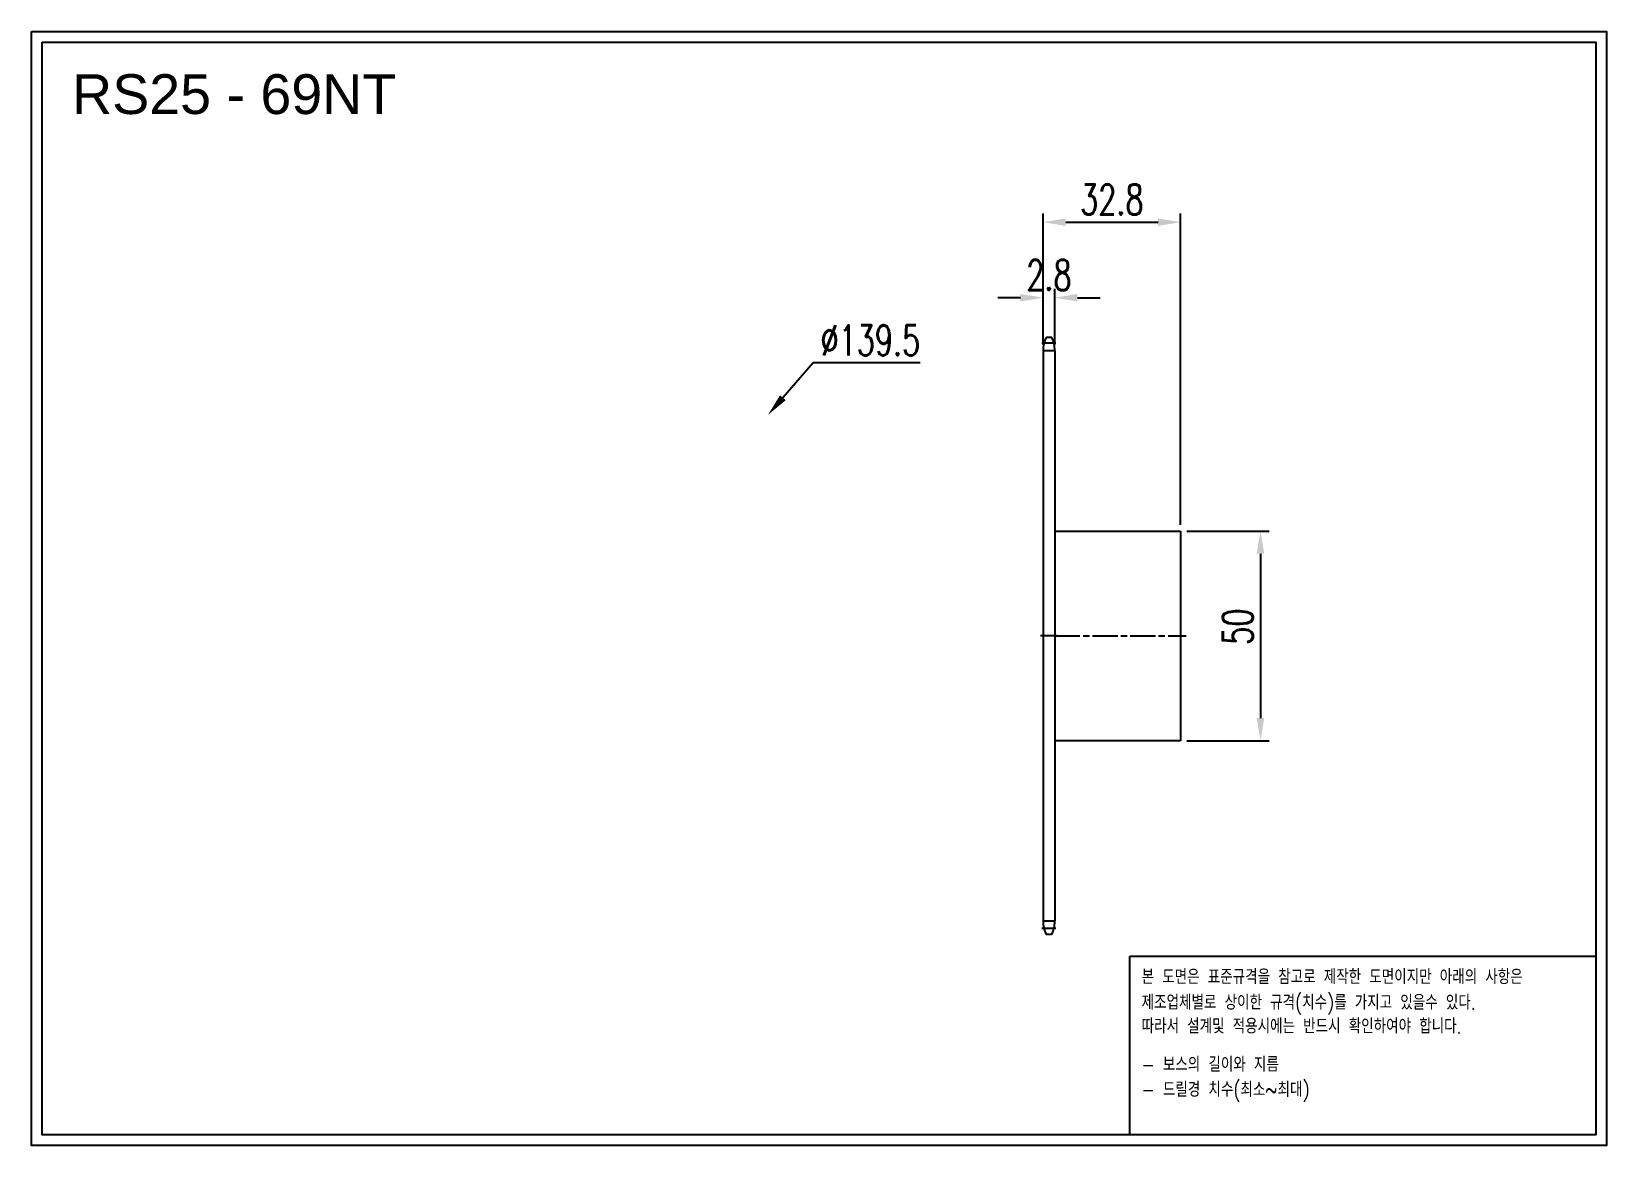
# Model space of a CAD drawing. Header units: millimetres. Extents: x -63799 to -63424, y 2417 to 2683.
import ezdxf

# ---------------------------------------------------------------- set-up
doc = ezdxf.new("R2010")
doc.units = ezdxf.units.MM
for name, pattern in [('AM_ISO02W050', [7.5, 6, -1.5]), ('AM_ISO02W050x2', [3.75, 3, -0.75]), ('AM_ISO08W050', [18, 12, -1.5, 3, -1.5]), ('AM_ISO08W050x2', [9, 6, -0.75, 1.5, -0.75])]:
    doc.linetypes.add(name, pattern=pattern)
for name, color, linetype, lineweight in [('AM_3N', 6, 'AM_ISO02W050', 25), ('AM_7', 4, 'AM_ISO08W050', 25), ('AM_7N', 4, 'AM_ISO08W050', 25)]:
    doc.layers.add(name, color=color, linetype=linetype, lineweight=lineweight)
doc.layers.add('S-DIM', color=7, linetype='Continuous')
doc.styles.add('HAN', font='ROMANS.shx', dxfattribs={"width": 0.7, "bigfont": 'whgtxt.shx'})
doc.styles.add('HSG', font='SIMPLEX.shx', dxfattribs={"width": 0.7, "bigfont": 'HSG.shx'})
doc.styles.get("Standard").update_dxf_attribs({"font": 'arial.ttf'})
doc.dimstyles.new('APP16', dxfattribs={"dimscale": 3, "dimtxt": 2.4, "dimasz": 1.8, "dimexe": 0.7, "dimexo": 0.5, "dimgap": 0.6, "dimtad": 1, "dimtoh": 1, "dimdec": 1, "dimrnd": 0.01, "dimzin": 9, "dimdsep": 46, "dimtxsty": 'HSG', "dimcen": 0, "dimclrd": 1, "dimclre": 1, "dimclrt": 256, "dimazin": 2, "dimtp": 1, "dimtm": 1, "dimtfac": 0.5, "dimtdec": 1, "dimtofl": 0, "dimtmove": 0, "dimatfit": 3, "dimfxl": 0, "dimtvp": 1, "dimtolj": 2, "dimlwd": -1, "dimlwe": -1, "dimarcsym": 0})

# ---------------------------------------------------------------- blocks, each defined once
blk = doc.blocks.new('*D2')
at = {"layer": 'Defpoints', "color": 0, "transparency": 16777216}
for p in [(-63525.27, 2563.62), (-63525.27, 2513.62), (-63506.24, 2513.62)]:
    blk.add_point(p, dxfattribs=at)
at = {"layer": 'S-DIM', "color": 1, "transparency": 16777216}
for p, q in [((-63523.77, 2563.62), (-63504.14, 2563.62)), ((-63506.24, 2558.22), (-63506.24, 2519.02)), ((-63523.77, 2513.62), (-63504.14, 2513.62))]:
    blk.add_line(p, q, dxfattribs=at)
for points in [[(-63507.14, 2558.22), (-63505.34, 2558.22), (-63506.24, 2563.62)], [(-63507.14, 2519.02), (-63505.34, 2519.02), (-63506.24, 2513.62)]]:
    blk.add_solid(points, dxfattribs=at)
at = {"layer": 'S-DIM', "transparency": 16777216, "insert": (-63511.64, 2540.83), "char_height": 7.2, "attachment_point": 5, "rotation": 90, "style": 'HSG'}
blk.add_mtext('\\A2;50', dxfattribs=at)
blk = doc.blocks.new('fuyjgdhj')
for p, q in [((-66198.52, 424.71), (-66168.52, 424.71)), ((-66168.52, 424.71), (-66168.52, 374.71)), ((-66168.52, 374.71), (-66198.52, 374.71))]:
    blk.add_line(p, q)
at = {"layer": 'AM_7N', "linetype": 'AM_ISO08W050x2'}
blk.add_line((-66198.52, 399.71), (-66167.17, 399.71), dxfattribs=at)
blk = doc.blocks.new('*D3')
at = {"layer": 'Defpoints', "color": 0, "transparency": 16777216}
for p in [(-63623.66, 2591.31), (-63715.08, 2485.92)]:
    blk.add_point(p, dxfattribs=at)
at = {"layer": 'S-DIM', "color": 1, "transparency": 16777216}
for p, q in [((-63612.93, 2603.68), (-63620.12, 2595.39)), ((-63587.37, 2603.68), (-63612.93, 2603.68))]:
    blk.add_line(p, q, dxfattribs=at)
blk.add_solid([(-63620.8, 2595.98), (-63619.44, 2594.8), (-63623.66, 2591.31)], dxfattribs=at)
at = {"layer": 'S-DIM', "transparency": 16777216, "insert": (-63599.25, 2609.08), "char_height": 7.2, "attachment_point": 5, "style": 'HSG'}
blk.add_mtext('\\A2;∅139.5', dxfattribs=at)
blk = doc.blocks.new('*D4')
at = {"layer": 'Defpoints', "color": 0, "transparency": 16777216}
for p in [(-63555.27, 2619.24), (-63558.07, 2606.58), (-63555.27, 2606.58)]:
    blk.add_point(p, dxfattribs=at)
at = {"layer": 'S-DIM', "color": 1, "transparency": 16777216}
for p, q in [((-63558.07, 2608.08), (-63558.07, 2621.34)), ((-63555.27, 2608.08), (-63555.27, 2621.34)), ((-63563.47, 2619.24), (-63568.87, 2619.24)), ((-63549.87, 2619.24), (-63544.47, 2619.24))]:
    blk.add_line(p, q, dxfattribs=at)
for points in [[(-63563.47, 2620.14), (-63563.47, 2618.34), (-63558.07, 2619.24)], [(-63549.87, 2620.14), (-63549.87, 2618.34), (-63555.27, 2619.24)]]:
    blk.add_solid(points, dxfattribs=at)
at = {"layer": 'S-DIM', "transparency": 16777216, "insert": (-63556.67, 2624.64), "char_height": 7.2, "attachment_point": 5, "style": 'HSG'}
blk.add_mtext('\\A2;2.8', dxfattribs=at)
blk = doc.blocks.new('*D5')
at = {"layer": 'Defpoints', "color": 0, "transparency": 16777216}
for p in [(-63525.27, 2637.24), (-63558.07, 2606.58), (-63525.27, 2563.62)]:
    blk.add_point(p, dxfattribs=at)
at = {"layer": 'S-DIM', "color": 1, "transparency": 16777216}
for p, q in [((-63558.07, 2608.08), (-63558.07, 2639.34)), ((-63552.67, 2637.24), (-63530.67, 2637.24)), ((-63525.27, 2565.12), (-63525.27, 2639.34))]:
    blk.add_line(p, q, dxfattribs=at)
for points in [[(-63552.67, 2638.14), (-63552.67, 2636.34), (-63558.07, 2637.24)], [(-63530.67, 2638.14), (-63530.67, 2636.34), (-63525.27, 2637.24)]]:
    blk.add_solid(points, dxfattribs=at)
at = {"layer": 'S-DIM', "transparency": 16777216, "insert": (-63541.67, 2642.64), "char_height": 7.2, "attachment_point": 5, "style": 'HSG'}
blk.add_mtext('\\A2;32.8', dxfattribs=at)
blk = doc.blocks.new('notice1')
at = {"color": 4}
blk.add_lwpolyline([(-22142.12, 1735.9), (-22053.8, 1735.9), (-22053.8, 1702.07), (-22142.12, 1702.07)], close=True, dxfattribs=at)
at = {"color": 4, "style": 'HAN', "width": 0.8}
for s, p in [('본 도면은 표준규격을 참고로 제작한 도면이지만 아래의 사항은', (-22139.9, 1730.62)), ('제조업체별로 상이한 규격(치수)를 가지고 있을수 있다.', (-22139.9, 1725.78)), ('따라서 설계및 적용시에는 반드시 확인하여야 합니다.', (-22139.9, 1721.28)), ('- 보스의 길이와 지름', (-22139.9, 1714.03)), ('- 드릴경 치수(최소~최대)', (-22139.9, 1709.27))]:
    blk.add_text(s, height=2.7949, dxfattribs=at).set_placement(p)

msp = doc.modelspace()

# ---------------------------------------------------------------- linework, layer by layer
for p, q in [((-63558.07, 2606.58), (-63558.07, 2470.66)), ((-63555.98, 2609.78), (-63557.36, 2609.78)), ((-63555.27, 2606.58), (-63555.27, 2470.66)), ((-63555.98, 2467.46), (-63557.36, 2467.46))]:
    msp.add_line(p, q)
for points in [[(-63799.27, 2682.69), (-63423.73, 2682.69), (-63423.73, 2417.15), (-63799.27, 2417.15)], [(-63796.75, 2680.16), (-63426.26, 2680.16), (-63426.26, 2419.68), (-63796.75, 2419.68)]]:
    msp.add_lwpolyline(points, close=True)
for centre, start, end in [((-63550.47, 2606.58), 155.0989, 180), ((-63562.87, 2606.58), 0, 24.9011), ((-63550.47, 2470.66), 180, 204.9011), ((-63562.87, 2470.66), 335.0989, 0)]:
    msp.add_arc(centre, 7.6, start, end)
at = {"layer": 'AM_3N', "linetype": 'AM_ISO02W050x2'}
for p, q in [((-63555.27, 2606.58), (-63558.07, 2606.58)), ((-63555.27, 2470.66), (-63558.07, 2470.66))]:
    msp.add_line(p, q, dxfattribs=at)
at = {"layer": 'AM_7', "linetype": 'AM_ISO08W050x2'}
for p, q in [((-63555, 2608.37), (-63558.38, 2608.37)), ((-63554.69, 2538.62), (-63558.65, 2538.62)), ((-63555, 2468.86), (-63558.38, 2468.86))]:
    msp.add_line(p, q, dxfattribs=at)

# ---------------------------------------------------------------- block references
msp.add_blockref('fuyjgdhj', (2643.25, 2138.91))
at = {"xscale": 1.257984, "yscale": 1.257984, "zscale": 1.257984}
msp.add_blockref('notice1', (-35682.94, 278.51), dxfattribs=at)

# ---------------------------------------------------------------- texts
msp.add_text('RS25 - 69NT', height=9.4834).set_placement((-63789.6, 2663.02))

# ---------------------------------------------------------------- dimensions: what is measured, and where the dimension line sits
at = {"layer": 'S-DIM'}
dim = msp.add_linear_dim(base=(-63525.27, 2637.24), p1=(-63558.07, 2606.58), p2=(-63525.27, 2563.62), dimstyle='APP16', dxfattribs=at)
dim.commit()
dim.dimension.update_dxf_attribs({"geometry": '*D5', "text_midpoint": (-63541.67, 2642.64)})
dim = msp.add_linear_dim(base=(-63555.27, 2619.24), p1=(-63558.07, 2606.58), p2=(-63555.27, 2606.58), dimstyle='APP16', dxfattribs=at)
dim.commit()
dim.dimension.update_dxf_attribs({"geometry": '*D4', "text_midpoint": (-63556.67, 2619.24), "dimtype": 128})
dim = msp.add_diameter_dim_2p(p1=(-63715.08, 2485.92), p2=(-63623.66, 2591.31), dimstyle='APP16', dxfattribs=at)
dim.commit()
dim.dimension.update_dxf_attribs({"geometry": '*D3', "text_midpoint": (-63599.25, 2603.68), "dimtype": 131})
dim = msp.add_linear_dim(base=(-63506.24, 2513.62), p1=(-63525.27, 2563.62), p2=(-63525.27, 2513.62), angle=90, dimstyle='APP16', dxfattribs=at)
dim.commit()
dim.dimension.update_dxf_attribs({"geometry": '*D2', "text_midpoint": (-63506.24, 2540.83), "dimtype": 128})

doc.saveas('drawing.dxf')
